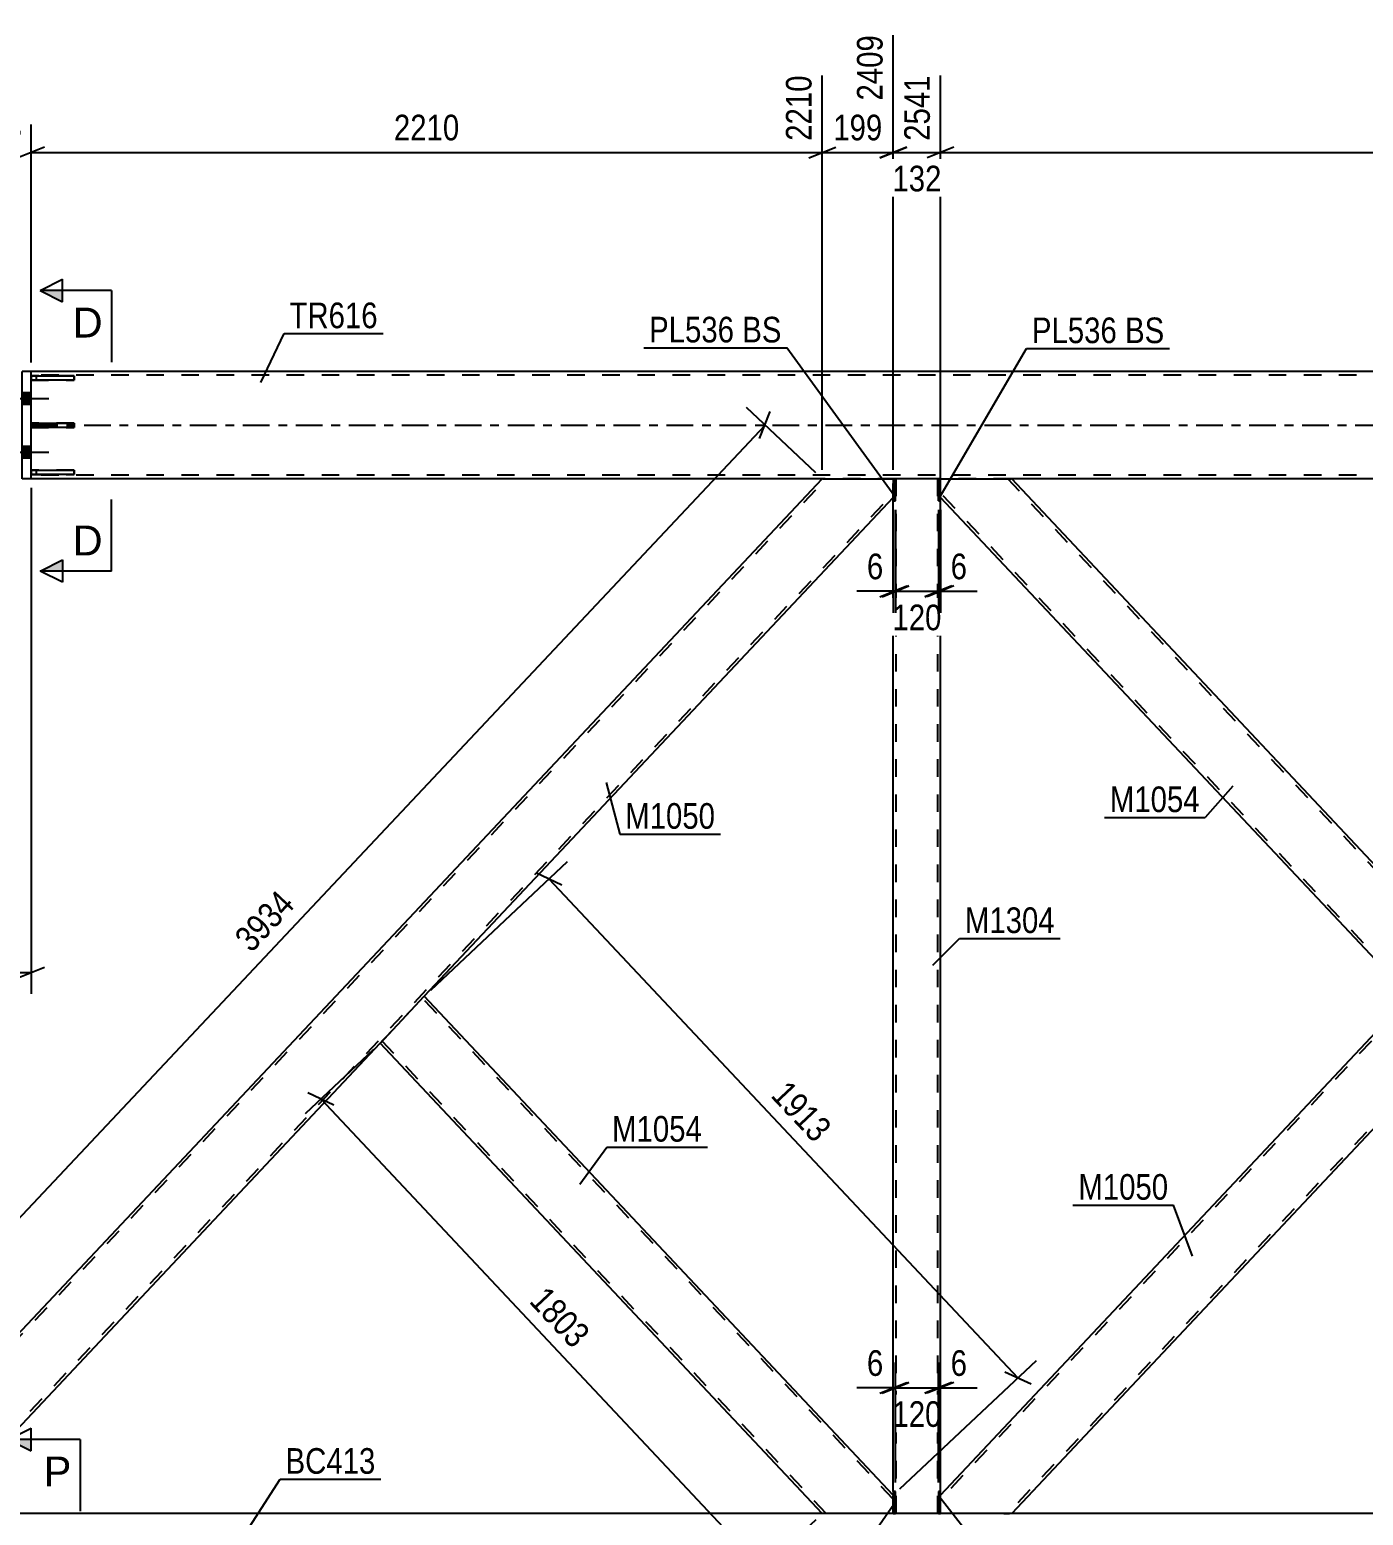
# Model space of a CAD drawing. Header units: millimetres. Extents: x -177 to 1012, y -676 to 165.
# Drawn here: x -0.2 to 148.9, y -121.8 to 44.2 of the extents above; entities that cross this region are included whole.
import ezdxf

# ---------------------------------------------------------------- set-up
doc = ezdxf.new("R2010")
doc.units = ezdxf.units.MM
doc.linetypes.add('DXK_LINE_DOT2', pattern=[3.9198, 1.9599, -1.9599])
doc.linetypes.add('DXK_LINE_DOT3', pattern=[5.9187, 2.979, -0.9799, 0.9799, -0.9799])
doc.styles.add('Arial', font='ARIAL.TTF', dxfattribs={"height": 0.2})
doc.styles.add('Arial Narrow', font='ARIALN.TTF', dxfattribs={"height": 0.2})

# ---------------------------------------------------------------- blocks, each defined once
blk = doc.blocks.new('Part-761545539-2067 - 1890')
at = {"color": 2, "linetype": 'Continuous'}
for p, q in [((96.6, -119.14), (96.36, -119.14)), ((96.36, -119.14), (96.36, -121.6)), ((96.6, -121.6), (96.6, -119.14)), ((96.6, -121.6), (96.36, -121.6)), ((96.36, -121.6), (96.36, -121.6)), ((96.6, -121.6), (96.6, -121.6))]:
    blk.add_line(p, q, dxfattribs=at)
at = {"color": 7, "linetype": 'DXK_LINE_DOT2'}
for p, q in [((96.6, -119.14), (96.36, -119.14)), ((96.36, -121.6), (96.6, -121.6)), ((96.36, -121.6), (96.36, -121.6)), ((96.6, -121.6), (96.6, -121.6))]:
    blk.add_line(p, q, dxfattribs=at)
blk = doc.blocks.new('Part-761545539-2042 - 1890')
at = {"color": 7, "linetype": 'DXK_LINE_DOT2'}
for p, q in [((4.8, 0.24), (0, 0.24)), ((0, 0.24), (0, -0.24)), ((0.6, -0.24), (0.6, 0.24)), ((4.8, -0.24), (4.8, 0.24)), ((0, -0.24), (4.8, -0.24))]:
    blk.add_line(p, q, dxfattribs=at)
blk = doc.blocks.new('Part-761545539-2044 - 1890')
at = {"color": 2, "linetype": 'Continuous'}
for p, q in [((0, 5.5), (4.8, 5.5)), ((0, 5.5), (0, 5.02)), ((4.8, 5.02), (0, 5.02)), ((4.8, 5.5), (4.8, 5.02))]:
    blk.add_line(p, q, dxfattribs=at)
at = {"color": 7, "linetype": 'DXK_LINE_DOT2'}
blk.add_line((0.6, 5.02), (0.6, 5.5), dxfattribs=at)
blk = doc.blocks.new('Part-761545539-2240 - 1890')
at = {"color": 2, "linetype": 'Continuous'}
for p, q in [((-18.36, -119.54), (88.42, -6)), ((88.48, -6), (96.36, -6)), ((96.36, -8.06), (43.94, -63.8)), ((-10.41, -121.6), (39, -69.05)), ((-18.36, -121.6), (-18.36, -119.54)), ((-10.48, -121.6), (-18.36, -121.6))]:
    blk.add_line(p, q, dxfattribs=at)
at = {"color": 7, "linetype": 'DXK_LINE_DOT2'}
for p, q in [((-18.36, -120), (88.86, -6)), ((88.48, -6), (88.42, -6)), ((96.36, -6), (96.36, -8.06)), ((-10.85, -121.6), (96.36, -7.59)), ((39, -69.05), (43.94, -63.8)), ((-10.48, -121.6), (-10.41, -121.6))]:
    blk.add_line(p, q, dxfattribs=at)
blk = doc.blocks.new('Part-761545539-2123 - 1890')
at = {"color": 2, "linetype": 'Continuous'}
for p, q in [((101.64, -6), (101.4, -6)), ((101.4, -6), (101.4, -8.46)), ((101.64, -8.46), (101.64, -6)), ((101.64, -8.46), (101.4, -8.46)), ((101.4, -8.46), (101.4, -8.46)), ((101.64, -8.46), (101.64, -8.46))]:
    blk.add_line(p, q, dxfattribs=at)
at = {"color": 7, "linetype": 'DXK_LINE_DOT2'}
for p, q in [((101.64, -6), (101.4, -6)), ((101.4, -8.46), (101.64, -8.46)), ((101.4, -8.46), (101.4, -8.46)), ((101.64, -8.46), (101.64, -8.46))]:
    blk.add_line(p, q, dxfattribs=at)
blk = doc.blocks.new('Part-761545539-2128 - 1890')
at = {"color": 7, "linetype": 'DXK_LINE_DOT2'}
for p, q in [((101.4, -8.46), (101.4, -6)), ((101.64, -6), (101.4, -6)), ((101.4, -6), (101.64, -6)), ((101.64, -8.46), (101.64, -6)), ((101.4, -8.46), (101.64, -8.46)), ((101.64, -8.46), (101.4, -8.46)), ((101.4, -8.46), (101.4, -8.46)), ((101.64, -8.46), (101.64, -8.46))]:
    blk.add_line(p, q, dxfattribs=at)
blk = doc.blocks.new('Part-761545539-2113 - 1890')
at = {"color": 2, "linetype": 'Continuous'}
for p, q in [((96.6, -6), (96.36, -6)), ((96.36, -6), (96.36, -8.46)), ((96.6, -8.46), (96.6, -6)), ((96.6, -8.46), (96.36, -8.46)), ((96.36, -8.46), (96.36, -8.46)), ((96.6, -8.46), (96.6, -8.46))]:
    blk.add_line(p, q, dxfattribs=at)
at = {"color": 7, "linetype": 'DXK_LINE_DOT2'}
for p, q in [((96.6, -6), (96.36, -6)), ((96.36, -8.46), (96.6, -8.46)), ((96.36, -8.46), (96.36, -8.46)), ((96.6, -8.46), (96.6, -8.46))]:
    blk.add_line(p, q, dxfattribs=at)
blk = doc.blocks.new('Part-761545539-1972 - 1890')
at = {"color": 2, "linetype": 'Continuous'}
for p, q in [((217, 6), (0, 6)), ((88.48, -6), (0, -6)), ((101.4, -6), (96.6, -6)), ((208.48, -6), (109.52, -6))]:
    blk.add_line(p, q, dxfattribs=at)
at = {"color": 7, "linetype": 'DXK_LINE_DOT2'}
for p, q in [((0, -6), (0, 6)), ((838, 5.6), (0, 5.6)), ((838, -5.6), (0, -5.6)), ((96.6, -6), (88.48, -6)), ((109.52, -6), (101.4, -6))]:
    blk.add_line(p, q, dxfattribs=at)
at = {"color": 7, "linetype": 'DXK_LINE_DOT3'}
blk.add_line((0, 0), (838, 0), dxfattribs=at)
blk = doc.blocks.new('Part-761545539-1987 - 1890')
at = {"color": 2, "linetype": 'Continuous'}
for p, q in [((88.48, -121.6), (-10.48, -121.6)), ((101.4, -121.6), (96.6, -121.6)), ((208.48, -121.6), (109.52, -121.6))]:
    blk.add_line(p, q, dxfattribs=at)
at = {"color": 7, "linetype": 'DXK_LINE_DOT2'}
for p, q in [((96.6, -121.6), (88.48, -121.6)), ((109.52, -121.6), (101.4, -121.6))]:
    blk.add_line(p, q, dxfattribs=at)
blk = doc.blocks.new('Part-761545539-2118 - 1890')
at = {"color": 7, "linetype": 'DXK_LINE_DOT2'}
for p, q in [((96.36, -8.46), (96.36, -6)), ((96.6, -6), (96.36, -6)), ((96.36, -6), (96.6, -6)), ((96.6, -8.46), (96.6, -6)), ((96.36, -8.46), (96.6, -8.46)), ((96.6, -8.46), (96.36, -8.46)), ((96.36, -8.46), (96.36, -8.46)), ((96.6, -8.46), (96.6, -8.46))]:
    blk.add_line(p, q, dxfattribs=at)
blk = doc.blocks.new('Part-761545539-2077 - 1890')
at = {"color": 2, "linetype": 'Continuous'}
for p, q in [((101.64, -119.14), (101.4, -119.14)), ((101.4, -119.14), (101.4, -121.6)), ((101.64, -121.6), (101.64, -119.14)), ((101.64, -121.6), (101.4, -121.6)), ((101.4, -121.6), (101.4, -121.6)), ((101.64, -121.6), (101.64, -121.6))]:
    blk.add_line(p, q, dxfattribs=at)
at = {"color": 7, "linetype": 'DXK_LINE_DOT2'}
for p, q in [((101.64, -119.14), (101.4, -119.14)), ((101.4, -121.6), (101.64, -121.6)), ((101.4, -121.6), (101.4, -121.6)), ((101.64, -121.6), (101.64, -121.6))]:
    blk.add_line(p, q, dxfattribs=at)
blk = doc.blocks.new('Part-761545539-2072 - 1890')
at = {"color": 7, "linetype": 'DXK_LINE_DOT2'}
for p, q in [((96.36, -121.6), (96.36, -119.14)), ((96.6, -119.14), (96.36, -119.14)), ((96.36, -119.14), (96.6, -119.14)), ((96.6, -121.6), (96.6, -119.14)), ((96.36, -121.6), (96.6, -121.6)), ((96.6, -121.6), (96.36, -121.6)), ((96.36, -121.6), (96.36, -121.6)), ((96.6, -121.6), (96.6, -121.6))]:
    blk.add_line(p, q, dxfattribs=at)
blk = doc.blocks.new('Part-761545539-2040 - 1890')
at = {"color": 7, "linetype": 'DXK_LINE_DOT2'}
for p, q in [((4.8, -5.02), (0, -5.02)), ((0, -5.02), (0, -5.5)), ((0, -5.5), (4.8, -5.5)), ((0.6, -5.5), (0.6, -5.02)), ((4.8, -5.5), (4.8, -5.02))]:
    blk.add_line(p, q, dxfattribs=at)
blk = doc.blocks.new('Part-761545539-2041 - 1890')
at = {"color": 7, "linetype": 'DXK_LINE_DOT2'}
for p, q in [((4.8, 5.5), (0, 5.5)), ((0, 5.5), (0, 5.02)), ((0, 5.02), (4.8, 5.02)), ((0.6, 5.02), (0.6, 5.5)), ((4.8, 5.02), (4.8, 5.5))]:
    blk.add_line(p, q, dxfattribs=at)
blk = doc.blocks.new('Part-761545539-2043 - 1890')
at = {"color": 2, "linetype": 'Continuous'}
for p, q in [((0, -5.5), (0, -5.02)), ((0, -5.02), (4.8, -5.02)), ((4.8, -5.5), (0, -5.5)), ((4.8, -5.02), (4.8, -5.5))]:
    blk.add_line(p, q, dxfattribs=at)
at = {"color": 7, "linetype": 'DXK_LINE_DOT2'}
blk.add_line((0.6, -5.5), (0.6, -5.02), dxfattribs=at)
blk = doc.blocks.new('Part-761545539-2045 - 1890')
at = {"color": 2, "linetype": 'Continuous'}
for p, q in [((0, 0.24), (4.8, 0.24)), ((0, 0.24), (0, -0.24)), ((4.8, 0.24), (4.8, -0.24)), ((4.8, -0.24), (0, -0.24))]:
    blk.add_line(p, q, dxfattribs=at)
at = {"color": 7, "linetype": 'DXK_LINE_DOT2'}
blk.add_line((0.6, -0.24), (0.6, 0.24), dxfattribs=at)
blk = doc.blocks.new('Part-761545539-2082 - 1890')
at = {"color": 7, "linetype": 'DXK_LINE_DOT2'}
for p, q in [((101.4, -121.6), (101.4, -119.14)), ((101.64, -119.14), (101.4, -119.14)), ((101.4, -119.14), (101.64, -119.14)), ((101.64, -121.6), (101.64, -119.14)), ((101.4, -121.6), (101.64, -121.6)), ((101.64, -121.6), (101.4, -121.6)), ((101.4, -121.6), (101.4, -121.6)), ((101.64, -121.6), (101.64, -121.6))]:
    blk.add_line(p, q, dxfattribs=at)
blk = doc.blocks.new('Bolt-761545539-2183 - 1890')
at = {"linetype": 'Continuous'}
for points in [[(-1, 3.66), (-1, 2.34), (0, 2.34), (0, 3.66)], [(-1, 3.66), (-1, 2.34), (0, 2.34), (0, 3.66)], [(-1, -2.34), (-1, -3.66), (0, -3.66), (0, -2.34)], [(-1, -2.34), (-1, -3.66), (0, -3.66), (0, -2.34)]]:
    blk.add_hatch(color=1, dxfattribs=at).paths.add_polyline_path(points)
at = {"color": 1, "linetype": 'Continuous'}
for p, q in [((-1, 3.66), (0, 3.66)), ((-1, 3.66), (0, 3.66)), ((-2.76, 3), (2, 3)), ((-2.76, 3), (2, 3)), ((-1, 2.34), (0, 2.34)), ((-1, 2.34), (0, 2.34)), ((-2.76, -3), (2, -3)), ((-2.76, -3), (2, -3)), ((-1, -2.34), (0, -2.34)), ((-1, -2.34), (0, -2.34)), ((-1, -3.66), (0, -3.66)), ((-1, -3.66), (0, -3.66))]:
    blk.add_line(p, q, dxfattribs=at)
blk = doc.blocks.new('Part-761545539-2255 - 1890')
at = {"color": 2, "linetype": 'Continuous'}
for p, q in [((101.64, -6), (109.52, -6)), ((159, -58.55), (109.59, -6)), ((154.06, -63.8), (101.64, -8.06)), ((158.56, -59.01), (154.06, -63.8)), ((158.56, -59.01), (159, -58.55))]:
    blk.add_line(p, q, dxfattribs=at)
at = {"color": 7, "linetype": 'DXK_LINE_DOT2'}
for p, q in [((101.64, -6), (101.64, -6)), ((101.64, -8.06), (101.64, -6)), ((101.64, -6), (101.64, -6)), ((101.64, -6), (101.64, -6)), ((101.64, -6), (101.64, -6)), ((109.59, -6), (109.15, -6)), ((158.78, -58.78), (109.15, -6)), ((154.28, -63.57), (101.64, -7.59)), ((101.64, -8.06), (101.64, -8.06)), ((101.64, -8.06), (101.64, -8.06)), ((158.97, -58.58), (158.56, -59.01)), ((154.28, -63.57), (154.3, -63.55))]:
    blk.add_line(p, q, dxfattribs=at)
blk = doc.blocks.new('Part-761545539-2260 - 1890')
at = {"color": 7, "linetype": 'DXK_LINE_DOT2'}
for p, q in [((208.86, -6), (101.64, -120.01)), ((208.48, -6), (208.42, -6)), ((212.5, -6), (216.36, -6)), ((216.36, -6), (216.36, -8.06)), ((216.36, -7.6), (109.15, -121.6)), ((159, -58.55), (154.06, -63.8)), ((163.94, -63.8), (159, -69.05)), ((101.64, -121.6), (101.64, -119.54)), ((108.71, -121.6), (109.33, -121.6)), ((109.59, -121.6), (109.52, -121.6))]:
    blk.add_line(p, q, dxfattribs=at)
at = {"color": 2, "linetype": 'Continuous'}
for p, q in [((208.42, -6), (159, -58.55)), ((212.5, -6), (208.48, -6)), ((216.36, -8.06), (163.94, -63.8)), ((101.64, -119.54), (154.06, -63.8)), ((159, -69.05), (109.59, -121.6)), ((108.71, -121.6), (101.64, -121.6)), ((109.52, -121.6), (108.71, -121.6)), ((109.52, -121.6), (109.52, -121.6))]:
    blk.add_line(p, q, dxfattribs=at)
blk = doc.blocks.new('Part-761545539-2277 - 1890')
at = {"color": 2, "linetype": 'Continuous'}
for p, q in [((39.44, -68.59), (43.94, -63.8)), ((96.36, -119.54), (43.94, -63.8)), ((39, -69.05), (39.13, -68.92)), ((88.42, -121.6), (39, -69.05)), ((39.13, -68.92), (39.44, -68.59)), ((96.36, -121.6), (88.48, -121.6))]:
    blk.add_line(p, q, dxfattribs=at)
at = {"color": 7, "linetype": 'DXK_LINE_DOT2'}
for p, q in [((96.36, -120), (43.72, -64.03)), ((39.13, -68.92), (39.36, -68.68)), ((39.22, -68.82), (39.24, -68.8)), ((88.86, -121.6), (39.22, -68.82)), ((39.27, -68.77), (39.44, -68.59)), ((96.36, -121.6), (96.36, -119.54)), ((96.36, -119.54), (96.36, -119.54)), ((88.48, -121.6), (88.42, -121.6)), ((96.36, -121.6), (96.36, -121.6)), ((96.36, -121.6), (96.36, -121.6)), ((96.36, -121.6), (96.36, -121.6))]:
    blk.add_line(p, q, dxfattribs=at)
blk = doc.blocks.new('Part-761545539-2408 - 1890')
at = {"color": 2, "linetype": 'Continuous'}
for p, q in [((-1, -6), (-1, 6)), ((0, 6), (-1, 6)), ((0, -6), (0, 6)), ((0, -6), (-1, -6))]:
    blk.add_line(p, q, dxfattribs=at)
blk = doc.blocks.new('Part-761545539-2437 - 1890')
at = {"color": 7, "linetype": 'DXK_LINE_DOT2'}
for p, q in [((101.64, -6), (96.36, -6)), ((96.36, -8.46), (96.36, -6)), ((96.68, -121.6), (96.68, -6)), ((101.32, -121.6), (101.32, -6)), ((101.64, -8.46), (101.64, -6)), ((96.36, -121.6), (96.36, -119.14)), ((101.64, -121.6), (101.64, -119.14)), ((101.64, -121.6), (96.36, -121.6))]:
    blk.add_line(p, q, dxfattribs=at)
at = {"color": 2, "linetype": 'Continuous'}
for p, q in [((96.36, -119.14), (96.36, -8.46)), ((101.64, -119.14), (101.64, -8.46))]:
    blk.add_line(p, q, dxfattribs=at)
blk = doc.blocks.new('StraightDimension-761545539-20322 - 1890')
at = {"color": 7, "linetype": 'Continuous'}
for p, q in [((96.6, -9.46), (96.6, -21.41)), ((101.4, -9.46), (101.4, -21.41)), ((95.1, -19.16), (98.1, -17.96)), ((102.9, -17.96), (99.9, -19.16)), ((96.6, -18.56), (101.4, -18.56))]:
    blk.add_line(p, q, dxfattribs=at)
at = {"color": 0}
blk.add_wipeout([(102.34, -23.51), (102.34, -19.31), (95.66, -19.31), (95.66, -23.51)], dxfattribs=at)
at = {"color": 3, "style": 'Arial Narrow'}
blk.add_text('120', height=2.863, dxfattribs=at).set_placement((96.26, -22.91))
blk = doc.blocks.new('StraightDimension-761545539-16624 - 1890')
at = {"color": 7, "linetype": 'Continuous'}
for p, q in [((96.36, -5), (96.36, 43.59)), ((88.42, -5), (88.42, 39.09)), ((86.92, 29.88), (89.92, 31.08)), ((88.42, 30.48), (96.36, 30.48)), ((97.86, 31.08), (94.86, 29.88))]:
    blk.add_line(p, q, dxfattribs=at)
at = {"color": 0}
blk.add_wipeout([(95.73, 31.23), (95.73, 35.43), (89.05, 35.43), (89.05, 31.23)], dxfattribs=at)
at = {"color": 3, "style": 'Arial Narrow'}
blk.add_text('199', height=2.863, dxfattribs=at).set_placement((89.65, 31.83))
at = {"color": 0, "linetype": 'Continuous'}
blk.add_wipeout([(95.76, 44.19), (91.56, 44.19), (91.56, 35.68), (95.76, 35.68)], dxfattribs=at)
at = {"color": 3, "linetype": 'Continuous', "style": 'Arial Narrow'}
blk.add_text('2409', height=2.863, rotation=90.0002, dxfattribs=at).set_placement((95.16, 36.28))
blk = doc.blocks.new('StraightDimension-761545539-2724 - 1890')
at = {"color": 7, "linetype": 'Continuous'}
for p, q in [((44.67, -63.11), (59.95, -48.75)), ((59.33, -51.38), (56.4, -50.02)), ((57.87, -50.7), (110.29, -106.44)), ((97.09, -118.85), (112.36, -104.49)), ((108.82, -105.76), (111.75, -107.12))]:
    blk.add_line(p, q, dxfattribs=at)
at = {"color": 0}
blk.add_wipeout([(87.54, -81.16), (90.6, -78.28), (84.77, -72.08), (81.71, -74.96)], dxfattribs=at)
at = {"color": 3, "style": 'Arial Narrow'}
blk.add_text('1913', height=2.863, rotation=-46.7591, dxfattribs=at).set_placement((82.56, -74.98))
blk = doc.blocks.new('StraightDimension-761545539-3796 - 1890')
at = {"color": 7, "linetype": 'Continuous'}
for p, q in [((0, -7), (0, -63.54)), ((-40, -120.6), (-40, -58.29)), ((-38.5, -60.54), (-41.5, -61.74)), ((-40, -61.14), (0, -61.14)), ((-1.5, -61.74), (1.5, -60.54))]:
    blk.add_line(p, q, dxfattribs=at)
at = {"color": 0}
blk.add_wipeout([(-15.74, -60.39), (-15.74, -56.19), (-24.26, -56.19), (-24.26, -60.39)], dxfattribs=at)
at = {"color": 3, "style": 'Arial Narrow'}
blk.add_text('1000', height=2.863, dxfattribs=at).set_placement((-23.66, -59.79))
blk = doc.blocks.new('StraightDimension-761545539-20323 - 1890')
at = {"color": 7, "linetype": 'Continuous'}
for p, q in [((96.36, -9.46), (96.36, -20.96)), ((96.6, -9.46), (96.6, -20.96)), ((94.86, -19.16), (97.86, -17.96)), ((98.1, -17.96), (95.1, -19.16)), ((96.36, -18.56), (96.6, -18.56))]:
    blk.add_line(p, q, dxfattribs=at)
at = {"color": 0}
blk.add_wipeout([(95.84, -17.81), (95.84, -13.61), (92.81, -13.61), (92.81, -17.81)], dxfattribs=at)
at = {"color": 7, "linetype": 'Continuous'}
blk.add_line((96.36, -18.56), (92.28, -18.56), dxfattribs=at)
blk.add_line((96.36, -18.56), (92.28, -18.56), dxfattribs=at)
at = {"color": 3, "style": 'Arial Narrow'}
blk.add_text('6', height=2.86, dxfattribs=at).set_placement((93.41, -17.21))
blk = doc.blocks.new('StraightDimension-761545539-2591 - 1890')
at = {"color": 7, "linetype": 'Continuous'}
for p, q in [((96.6, -118.14), (96.6, -105.17)), ((101.4, -118.14), (101.4, -105.17)), ((95.1, -108.17), (98.1, -106.97)), ((96.6, -107.57), (101.4, -107.57)), ((102.9, -106.97), (99.9, -108.17))]:
    blk.add_line(p, q, dxfattribs=at)
at = {"color": 0}
blk.add_wipeout([(102.34, -112.52), (102.34, -108.32), (95.66, -108.32), (95.66, -112.52)], dxfattribs=at)
at = {"color": 3, "style": 'Arial Narrow'}
blk.add_text('120', height=2.863, dxfattribs=at).set_placement((96.26, -111.92))
blk = doc.blocks.new('StraightDimension-761545539-2580 - 1890')
at = {"color": 7, "linetype": 'Continuous'}
for p, q in [((96.36, -118.14), (96.36, -104.72)), ((96.6, -118.14), (96.6, -104.72)), ((94.86, -108.17), (97.86, -106.97)), ((98.1, -106.97), (95.1, -108.17)), ((96.36, -107.57), (96.6, -107.57))]:
    blk.add_line(p, q, dxfattribs=at)
at = {"color": 0}
blk.add_wipeout([(95.84, -106.82), (95.84, -102.62), (92.81, -102.62), (92.81, -106.82)], dxfattribs=at)
at = {"color": 7, "linetype": 'Continuous'}
blk.add_line((96.36, -107.57), (92.28, -107.57), dxfattribs=at)
blk.add_line((96.36, -107.57), (92.28, -107.57), dxfattribs=at)
at = {"color": 3, "style": 'Arial Narrow'}
blk.add_text('6', height=2.86, dxfattribs=at).set_placement((93.41, -106.22))
blk = doc.blocks.new('StraightDimension-761545539-2606 - 1890')
at = {"color": 7, "linetype": 'Continuous'}
for p, q in [((101.4, -118.14), (101.4, -104.72)), ((101.64, -118.14), (101.64, -104.72)), ((99.9, -108.17), (102.9, -106.97)), ((103.14, -106.97), (100.14, -108.17)), ((101.4, -107.57), (101.64, -107.57))]:
    blk.add_line(p, q, dxfattribs=at)
at = {"color": 0}
blk.add_wipeout([(105.19, -106.82), (105.19, -102.62), (102.17, -102.62), (102.17, -106.82)], dxfattribs=at)
at = {"color": 7, "linetype": 'Continuous'}
blk.add_line((101.64, -107.57), (105.72, -107.57), dxfattribs=at)
blk.add_line((101.64, -107.57), (105.72, -107.57), dxfattribs=at)
at = {"color": 3, "style": 'Arial Narrow'}
blk.add_text('6', height=2.86, dxfattribs=at).set_placement((102.77, -106.22))
blk = doc.blocks.new('StraightDimension-761545539-2703 - 1890')
at = {"color": 7, "linetype": 'Continuous'}
for p, q in [((38.27, -69.74), (30.63, -76.93)), ((33.84, -75.96), (30.91, -74.6)), ((32.38, -75.28), (81.79, -127.83)), ((87.69, -122.29), (80.05, -129.47)), ((80.33, -127.15), (83.26, -128.51))]:
    blk.add_line(p, q, dxfattribs=at)
at = {"color": 0}
blk.add_wipeout([(60.55, -104.14), (63.61, -101.26), (57.78, -95.06), (54.72, -97.94)], dxfattribs=at)
at = {"color": 3, "style": 'Arial Narrow'}
blk.add_text('1803', height=2.863, rotation=-46.7591, dxfattribs=at).set_placement((55.56, -97.97))
blk = doc.blocks.new('StraightDimension-761545539-2739 - 1890')
at = {"color": 7, "linetype": 'Continuous'}
for p, q in [((87.69, -5.31), (79.94, 1.97)), ((-25.79, -114.61), (82.02, 0.02)), ((81.42, -1.48), (82.61, 1.52)), ((-19.09, -120.91), (-27.87, -112.66)), ((-25.2, -113.11), (-26.38, -116.12))]:
    blk.add_line(p, q, dxfattribs=at)
at = {"color": 0}
blk.add_wipeout([(30.48, -53.68), (27.42, -50.8), (21.59, -57.01), (24.65, -59.88)], dxfattribs=at)
at = {"color": 3, "style": 'Arial Narrow'}
blk.add_text('3934', height=2.863, rotation=46.7591, dxfattribs=at).set_placement((24.62, -59.03))
blk = doc.blocks.new('StraightDimension-761545539-16622 - 1890')
at = {"color": 7, "linetype": 'Continuous'}
for p, q in [((101.64, -7.46), (101.64, 39.09)), ((208.42, -5), (208.42, 39.09)), ((103.14, 31.08), (100.14, 29.88)), ((101.64, 30.48), (208.42, 30.48)), ((206.92, 29.88), (209.92, 31.08))]:
    blk.add_line(p, q, dxfattribs=at)
at = {"color": 0, "linetype": 'Continuous'}
blk.add_wipeout([(207.82, 39.69), (203.62, 39.69), (203.62, 31.18), (207.82, 31.18)], dxfattribs=at)
at = {"color": 0}
blk.add_wipeout([(159.29, 31.23), (159.29, 35.43), (150.77, 35.43), (150.77, 31.23)], dxfattribs=at)
at = {"color": 3, "linetype": 'Continuous', "style": 'Arial Narrow'}
blk.add_text('5210', height=2.863, rotation=90.0002, dxfattribs=at).set_placement((207.22, 31.78))
at = {"color": 3, "style": 'Arial Narrow'}
blk.add_text('2669', height=2.863, dxfattribs=at).set_placement((151.37, 31.83))
blk = doc.blocks.new('StraightDimension-761545539-16623 - 1890')
at = {"color": 7, "linetype": 'Continuous'}
for p, q in [((96.36, -5), (96.36, 43.59)), ((101.64, -7.46), (101.64, 39.09)), ((94.86, 29.88), (97.86, 31.08)), ((96.36, 30.48), (101.64, 30.48)), ((103.14, 31.08), (100.14, 29.88))]:
    blk.add_line(p, q, dxfattribs=at)
at = {"color": 0, "linetype": 'Continuous'}
blk.add_wipeout([(101.04, 39.69), (96.84, 39.69), (96.84, 31.18), (101.04, 31.18)], dxfattribs=at)
at = {"color": 0}
blk.add_wipeout([(102.34, 25.53), (102.34, 29.73), (95.66, 29.73), (95.66, 25.53)], dxfattribs=at)
at = {"color": 3, "linetype": 'Continuous', "style": 'Arial Narrow'}
blk.add_text('2541', height=2.863, rotation=90.0002, dxfattribs=at).set_placement((100.44, 31.78))
at = {"color": 3, "style": 'Arial Narrow'}
blk.add_text('132', height=2.863, dxfattribs=at).set_placement((96.26, 26.13))
blk = doc.blocks.new('StraightDimension-761545539-16625 - 1890')
at = {"color": 7, "linetype": 'Continuous'}
for p, q in [((88.42, -5), (88.42, 39.09)), ((0, 7), (0, 33.61)), ((1.5, 31.08), (-1.5, 29.88)), ((0, 30.48), (88.42, 30.48)), ((86.92, 29.88), (89.92, 31.08))]:
    blk.add_line(p, q, dxfattribs=at)
at = {"color": 0, "linetype": 'Continuous'}
for points in [[(87.82, 39.69), (83.62, 39.69), (83.62, 31.18), (87.82, 31.18)], [(-0.6, 34.21), (-4.8, 34.21), (-4.8, 31.18), (-0.6, 31.18)]]:
    blk.add_wipeout(points, dxfattribs=at)
at = {"color": 0}
blk.add_wipeout([(48.46, 31.23), (48.46, 35.43), (39.95, 35.43), (39.95, 31.23)], dxfattribs=at)
at = {"color": 3, "linetype": 'Continuous', "style": 'Arial Narrow'}
for s, height, p in [('2210', 2.863, (87.22, 31.78)), ('0', 2.86, (-1.2, 31.78))]:
    blk.add_text(s, height=height, rotation=90.0002, dxfattribs=at).set_placement(p)
at = {"color": 3, "style": 'Arial Narrow'}
blk.add_text('2210', height=2.863, dxfattribs=at).set_placement((40.55, 31.83))
blk = doc.blocks.new('StraightDimension-761545539-20321 - 1890')
at = {"color": 7, "linetype": 'Continuous'}
for p, q in [((101.4, -9.46), (101.4, -20.96)), ((101.64, -9.46), (101.64, -20.96)), ((99.9, -19.16), (102.9, -17.96)), ((103.14, -17.96), (100.14, -19.16)), ((101.4, -18.56), (101.64, -18.56))]:
    blk.add_line(p, q, dxfattribs=at)
at = {"color": 0}
blk.add_wipeout([(105.19, -17.81), (105.19, -13.61), (102.17, -13.61), (102.17, -17.81)], dxfattribs=at)
at = {"color": 7, "linetype": 'Continuous'}
blk.add_line((101.64, -18.56), (105.72, -18.56), dxfattribs=at)
blk.add_line((101.64, -18.56), (105.72, -18.56), dxfattribs=at)
at = {"color": 3, "style": 'Arial Narrow'}
blk.add_text('6', height=2.86, dxfattribs=at).set_placement((102.77, -17.21))
blk = doc.blocks.new('Mark-761545539-1968 - 1890')
at = {"color": 0}
blk.add_wipeout([(38.75, 10.84), (38.75, 13.84), (28.88, 13.84), (28.88, 10.84)], dxfattribs=at)
blk.add_wipeout([(38.75, 10.84), (38.75, 13.84), (28.88, 13.84), (28.88, 10.84)], dxfattribs=at)
at = {"color": 30, "linetype": 'Continuous'}
for p, q in [((25.69, 4.76), (28.28, 10.24)), ((28.28, 10.24), (39.35, 10.24))]:
    blk.add_line(p, q, dxfattribs=at)
at = {"color": 3, "style": 'Arial Narrow'}
blk.add_text('TR616', height=2.863, dxfattribs=at).set_placement((28.88, 10.84))
blk = doc.blocks.new('Mark-761545539-1983 - 1890')
at = {"color": 0}
blk.add_wipeout([(38.49, -117.16), (38.49, -114.16), (28.44, -114.16), (28.44, -117.16)], dxfattribs=at)
blk.add_wipeout([(38.49, -117.16), (38.49, -114.16), (28.44, -114.16), (28.44, -117.16)], dxfattribs=at)
at = {"color": 30, "linetype": 'Continuous'}
for p, q in [((23.74, -124.14), (27.84, -117.76)), ((27.84, -117.76), (39.09, -117.76))]:
    blk.add_line(p, q, dxfattribs=at)
at = {"color": 3, "style": 'Arial Narrow'}
blk.add_text('BC413', height=2.863, dxfattribs=at).set_placement((28.44, -117.16))
blk = doc.blocks.new('MarkSet-761545539-4122 - 1890')
at = {"color": 0}
for points in [[(75.11, -142.14), (75.11, -139.14), (65.61, -139.14), (65.61, -142.14)], [(80.4, -142.14), (80.4, -139.14), (76.01, -139.14), (76.01, -142.14)]]:
    blk.add_wipeout(points, dxfattribs=at)
for points in [[(75.11, -142.14), (75.11, -139.14), (65.61, -139.14), (65.61, -142.14)], [(80.4, -142.14), (80.4, -139.14), (76.01, -139.14), (76.01, -142.14)]]:
    blk.add_wipeout(points, dxfattribs=at)
at = {"color": 30, "linetype": 'Continuous'}
for p in [(96.42, -120.6), (65.01, -142.74)]:
    blk.add_line(p, (81, -142.74), dxfattribs=at)
at = {"color": 3, "style": 'Arial Narrow'}
for s, p in [('PL536', (65.61, -142.14)), ('BS', (76.01, -142.14))]:
    blk.add_text(s, height=2.863, dxfattribs=at).set_placement(p)
blk = doc.blocks.new('MarkSet-761545539-4128 - 1890')
at = {"color": 0}
for points in [[(121.36, 9.17), (121.36, 12.17), (111.85, 12.17), (111.85, 9.17)], [(126.64, 9.17), (126.64, 12.17), (122.26, 12.17), (122.26, 9.17)]]:
    blk.add_wipeout(points, dxfattribs=at)
for points in [[(121.36, 9.17), (121.36, 12.17), (111.85, 12.17), (111.85, 9.17)], [(126.64, 9.17), (126.64, 12.17), (122.26, 12.17), (122.26, 9.17)]]:
    blk.add_wipeout(points, dxfattribs=at)
at = {"color": 30, "linetype": 'Continuous'}
for p, q in [((101.58, -7.96), (111.25, 8.57)), ((111.25, 8.57), (127.24, 8.57))]:
    blk.add_line(p, q, dxfattribs=at)
at = {"color": 3, "style": 'Arial Narrow'}
for s, p in [('PL536', (111.85, 9.17)), ('BS', (122.26, 9.17))]:
    blk.add_text(s, height=2.863, dxfattribs=at).set_placement(p)
blk = doc.blocks.new('MarkSet-761545539-4134 - 1890')
at = {"color": 0}
for points in [[(78.58, 9.25), (78.58, 12.25), (69.07, 12.25), (69.07, 9.25)], [(83.86, 9.25), (83.86, 12.25), (79.48, 12.25), (79.48, 9.25)]]:
    blk.add_wipeout(points, dxfattribs=at)
for points in [[(78.58, 9.25), (78.58, 12.25), (69.07, 12.25), (69.07, 9.25)], [(83.86, 9.25), (83.86, 12.25), (79.48, 12.25), (79.48, 9.25)]]:
    blk.add_wipeout(points, dxfattribs=at)
at = {"color": 30, "linetype": 'Continuous'}
for p in [(68.47, 8.65), (96.54, -7.96)]:
    blk.add_line(p, (84.46, 8.65), dxfattribs=at)
at = {"color": 3, "style": 'Arial Narrow'}
for s, p in [('PL536', (69.07, 9.25)), ('BS', (79.48, 9.25))]:
    blk.add_text(s, height=2.863, dxfattribs=at).set_placement(p)
blk = doc.blocks.new('Mark-761545539-2236 - 1890')
at = {"color": 0}
blk.add_wipeout([(76.45, -45.09), (76.45, -42.09), (66.4, -42.09), (66.4, -45.09)], dxfattribs=at)
blk.add_wipeout([(76.45, -45.09), (76.45, -42.09), (66.4, -42.09), (66.4, -45.09)], dxfattribs=at)
at = {"color": 30, "linetype": 'Continuous'}
for p, q in [((64.27, -39.94), (65.8, -45.69)), ((65.8, -45.69), (77.05, -45.69))]:
    blk.add_line(p, q, dxfattribs=at)
at = {"color": 3, "style": 'Arial Narrow'}
blk.add_text('M1050', height=2.863, dxfattribs=at).set_placement((66.4, -45.09))
blk = doc.blocks.new('Mark-761545539-2251 - 1890')
at = {"color": 0}
blk.add_wipeout([(130.62, -43.23), (130.62, -40.23), (120.56, -40.23), (120.56, -43.23)], dxfattribs=at)
blk.add_wipeout([(130.62, -43.23), (130.62, -40.23), (120.56, -40.23), (120.56, -43.23)], dxfattribs=at)
at = {"color": 30, "linetype": 'Continuous'}
for p in [(134.31, -40.32), (119.96, -43.83)]:
    blk.add_line(p, (131.22, -43.83), dxfattribs=at)
at = {"color": 3, "style": 'Arial Narrow'}
blk.add_text('M1054', height=2.863, dxfattribs=at).set_placement((120.56, -43.23))
blk = doc.blocks.new('Mark-761545539-2256 - 1890')
at = {"color": 0}
blk.add_wipeout([(127.09, -86.54), (127.09, -83.54), (117.04, -83.54), (117.04, -86.54)], dxfattribs=at)
blk.add_wipeout([(127.09, -86.54), (127.09, -83.54), (117.04, -83.54), (117.04, -86.54)], dxfattribs=at)
at = {"color": 30, "linetype": 'Continuous'}
for p in [(116.44, -87.14), (129.81, -92.86)]:
    blk.add_line(p, (127.69, -87.14), dxfattribs=at)
at = {"color": 3, "style": 'Arial Narrow'}
blk.add_text('M1050', height=2.863, dxfattribs=at).set_placement((117.04, -86.54))
blk = doc.blocks.new('Mark-761545539-2273 - 1890')
at = {"color": 0}
blk.add_wipeout([(74.98, -80.05), (74.98, -77.05), (64.93, -77.05), (64.93, -80.05)], dxfattribs=at)
blk.add_wipeout([(74.98, -80.05), (74.98, -77.05), (64.93, -77.05), (64.93, -80.05)], dxfattribs=at)
at = {"color": 30, "linetype": 'Continuous'}
for p, q in [((61.32, -84.82), (64.33, -80.65)), ((64.33, -80.65), (75.58, -80.65))]:
    blk.add_line(p, q, dxfattribs=at)
at = {"color": 3, "style": 'Arial Narrow'}
blk.add_text('M1054', height=2.863, dxfattribs=at).set_placement((64.93, -80.05))
blk = doc.blocks.new('Mark-761545539-2433 - 1890')
at = {"color": 0}
blk.add_wipeout([(114.41, -56.74), (114.41, -53.74), (104.36, -53.74), (104.36, -56.74)], dxfattribs=at)
blk.add_wipeout([(114.41, -56.74), (114.41, -53.74), (104.36, -53.74), (104.36, -56.74)], dxfattribs=at)
at = {"color": 30, "linetype": 'Continuous'}
for p, q in [((100.79, -60.34), (103.76, -57.34)), ((103.76, -57.34), (115.01, -57.34))]:
    blk.add_line(p, q, dxfattribs=at)
at = {"color": 3, "style": 'Arial Narrow'}
blk.add_text('M1304', height=2.863, dxfattribs=at).set_placement((104.36, -56.74))
blk = doc.blocks.new('SectionMark-761545539-3941 - 1890')
at = {"linetype": 'Continuous'}
for points in [[(3.5, 15.05), (3.5, 13.8), (1, 15.05)], [(3.5, -15.05), (3.5, -16.3), (1, -16.3)]]:
    blk.add_hatch(color=6, dxfattribs=at).paths.add_polyline_path(points)
at = {"color": 6, "linetype": 'Continuous'}
for p, q in [((1, 15.05), (3.5, 16.3)), ((9, 15.05), (1, 15.05)), ((1, 15.05), (3.5, 13.8)), ((3.5, 13.8), (3.5, 16.3)), ((9, 15.05), (9, 7.05)), ((9, -16.3), (9, -8.3)), ((1, -16.3), (3.5, -15.05)), ((9, -16.3), (1, -16.3)), ((3.5, -17.55), (1, -16.3)), ((3.5, -15.05), (3.5, -17.55))]:
    blk.add_line(p, q, dxfattribs=at)
at = {"color": 0, "linetype": 'Continuous'}
for points in [[(8, 9.8), (8, 13.3), (4.63, 13.3), (4.63, 9.8)], [(8, -14.55), (8, -11.05), (4.63, -11.05), (4.63, -14.55)]]:
    blk.add_wipeout(points, dxfattribs=at)
at = {"color": 3, "linetype": 'Continuous', "style": 'Arial'}
for p in [(4.63, 9.8), (4.63, -14.55)]:
    blk.add_text('D', height=3.34, dxfattribs=at).set_placement(p)
blk = doc.blocks.new('MarkSet-761545539-4020 - 1890')
at = {"color": 0}
for points in [[(127.74, -139.74), (127.74, -136.74), (118.23, -136.74), (118.23, -139.74)], [(133.02, -139.74), (133.02, -136.74), (128.64, -136.74), (128.64, -139.74)]]:
    blk.add_wipeout(points, dxfattribs=at)
for points in [[(127.74, -139.74), (127.74, -136.74), (118.23, -136.74), (118.23, -139.74)], [(133.02, -139.74), (133.02, -136.74), (128.64, -136.74), (128.64, -139.74)]]:
    blk.add_wipeout(points, dxfattribs=at)
at = {"color": 30, "linetype": 'Continuous'}
for p, q in [((101.46, -119.64), (117.63, -140.34)), ((117.63, -140.34), (133.62, -140.34))]:
    blk.add_line(p, q, dxfattribs=at)
at = {"color": 3, "style": 'Arial Narrow'}
for s, p in [('PL536', (118.23, -139.74)), ('BS', (128.64, -139.74))]:
    blk.add_text(s, height=2.863, dxfattribs=at).set_placement(p)
blk = doc.blocks.new('SectionMark-761545539-20750 - 1890')
at = {"linetype": 'Continuous'}
for points in [[(0, -113.33), (0, -114.58), (-2.5, -113.33)], [(0, -143.26), (0, -144.51), (-2.5, -144.51)]]:
    blk.add_hatch(color=6, dxfattribs=at).paths.add_polyline_path(points)
at = {"color": 6, "linetype": 'Continuous'}
for p, q in [((-2.5, -113.33), (0, -112.08)), ((0, -114.58), (0, -112.08)), ((5.5, -113.33), (-2.5, -113.33)), ((-2.5, -113.33), (0, -114.58)), ((5.5, -113.33), (5.5, -121.33)), ((5.5, -144.51), (5.5, -136.51)), ((-2.5, -144.51), (0, -143.26)), ((0, -143.26), (0, -145.76)), ((5.5, -144.51), (-2.5, -144.51)), ((0, -145.76), (-2.5, -144.51))]:
    blk.add_line(p, q, dxfattribs=at)
at = {"color": 0, "linetype": 'Continuous'}
for points in [[(4.5, -118.58), (4.5, -115.08), (1.39, -115.08), (1.39, -118.58)], [(4.5, -142.76), (4.5, -139.26), (1.39, -139.26), (1.39, -142.76)]]:
    blk.add_wipeout(points, dxfattribs=at)
at = {"color": 3, "linetype": 'Continuous', "style": 'Arial'}
for p in [(1.39, -118.58), (1.39, -142.76)]:
    blk.add_text('P', height=3.34, dxfattribs=at).set_placement(p)

msp = doc.modelspace()

# ---------------------------------------------------------------- block references
for name in ['Part-761545539-1972 - 1890', 'Part-761545539-2408 - 1890', 'Part-761545539-2044 - 1890', 'Part-761545539-2041 - 1890', 'Bolt-761545539-2183 - 1890', 'Part-761545539-2042 - 1890', 'Part-761545539-2045 - 1890', 'Part-761545539-2240 - 1890', 'Part-761545539-2040 - 1890', 'Part-761545539-2043 - 1890', 'Part-761545539-2113 - 1890', 'Part-761545539-2118 - 1890', 'Part-761545539-2437 - 1890', 'Part-761545539-2123 - 1890', 'Part-761545539-2128 - 1890', 'Part-761545539-2255 - 1890', 'Part-761545539-2260 - 1890', 'Part-761545539-2277 - 1890', 'Part-761545539-2067 - 1890', 'Part-761545539-2072 - 1890', 'Part-761545539-2077 - 1890', 'Part-761545539-2082 - 1890', 'Part-761545539-1987 - 1890']:
    msp.add_blockref(name, (0, 0))

# ---------------------------------------------------------------- next in the draw order: block references
for name in ['StraightDimension-761545539-16624 - 1890', 'StraightDimension-761545539-16622 - 1890', 'StraightDimension-761545539-3796 - 1890', 'StraightDimension-761545539-20322 - 1890', 'Mark-761545539-2251 - 1890', 'StraightDimension-761545539-2724 - 1890', 'Mark-761545539-2256 - 1890']:
    msp.add_blockref(name, (0, 0))

# ---------------------------------------------------------------- next in the draw order: block references
for name in ['StraightDimension-761545539-16623 - 1890', 'StraightDimension-761545539-20323 - 1890', 'StraightDimension-761545539-20321 - 1890', 'Mark-761545539-2433 - 1890', 'StraightDimension-761545539-2703 - 1890', 'StraightDimension-761545539-2591 - 1890', 'MarkSet-761545539-4020 - 1890']:
    msp.add_blockref(name, (0, 0))

# ---------------------------------------------------------------- next in the draw order: block references
for name in ['MarkSet-761545539-4128 - 1890', 'StraightDimension-761545539-2739 - 1890', 'StraightDimension-761545539-2580 - 1890', 'StraightDimension-761545539-2606 - 1890']:
    msp.add_blockref(name, (0, 0))

# ---------------------------------------------------------------- next in the draw order: block references
for name in ['StraightDimension-761545539-16625 - 1890', 'Mark-761545539-2236 - 1890', 'Mark-761545539-2273 - 1890', 'SectionMark-761545539-20750 - 1890', 'Mark-761545539-1983 - 1890', 'MarkSet-761545539-4122 - 1890']:
    msp.add_blockref(name, (0, 0))

# ---------------------------------------------------------------- next in the draw order: block references
for name in ['SectionMark-761545539-3941 - 1890', 'Mark-761545539-1968 - 1890', 'MarkSet-761545539-4134 - 1890']:
    msp.add_blockref(name, (0, 0))

doc.saveas('drawing.dxf')
